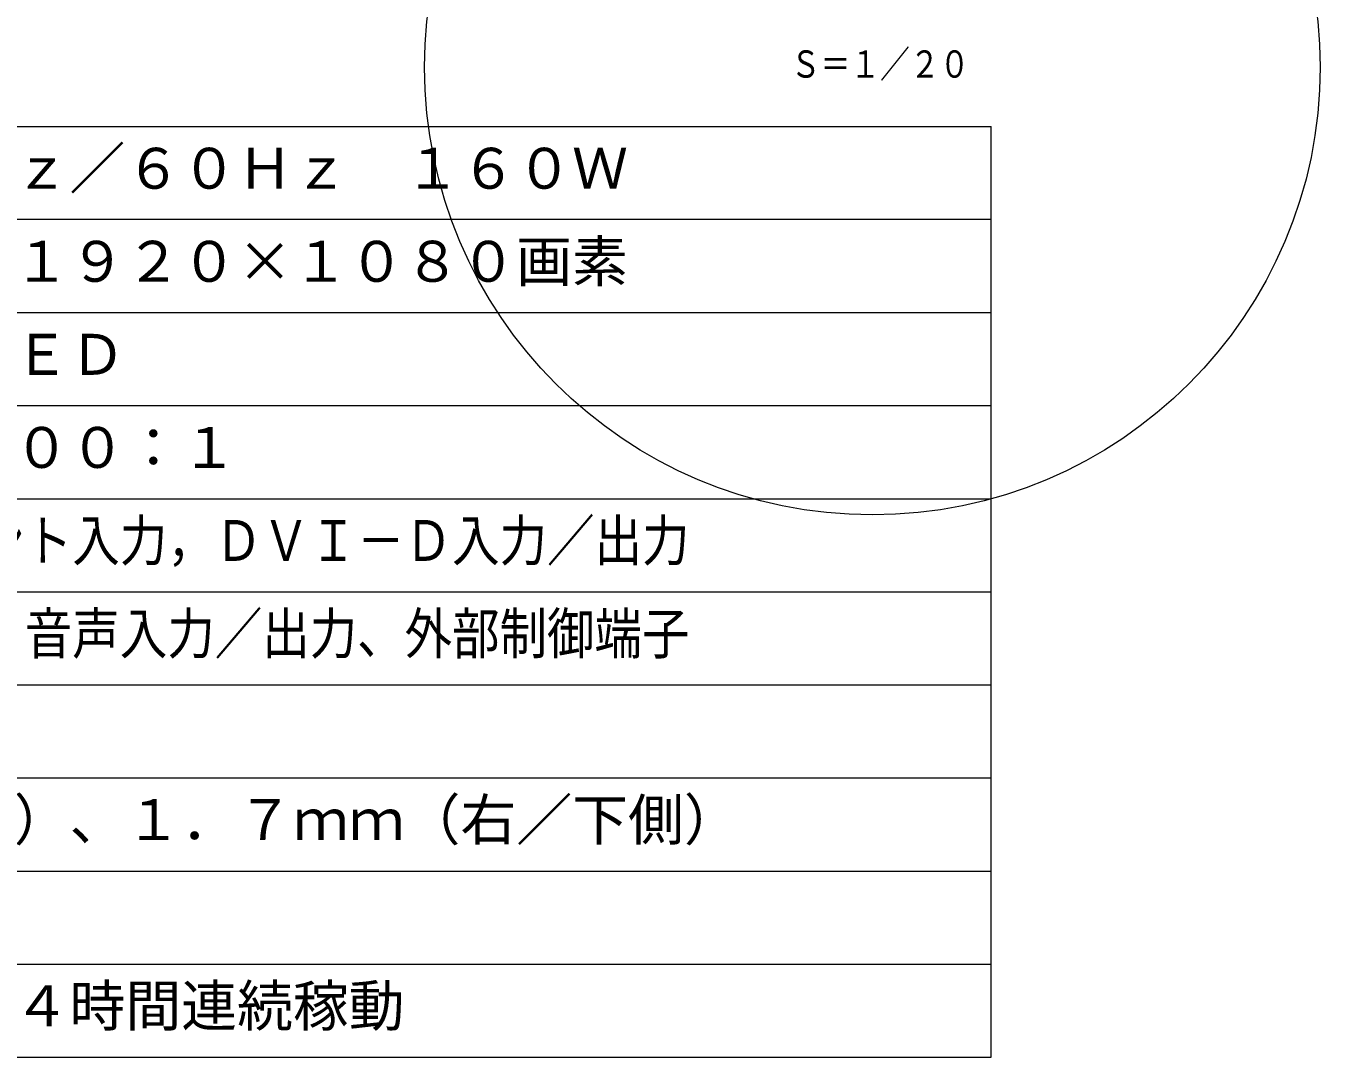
# Model space of a CAD drawing. Units: millimetres, scale not verified. Extents: x -62 to 80, y -57 to 57.
# Drawn here: x 10.7 to 80.2, y -56.5 to -1.1 of the extents above; entities that cross this region are included whole.
import ezdxf
from ezdxf.enums import TextEntityAlignment as Align

# ---------------------------------------------------------------- set-up
doc = ezdxf.new("R2010")
doc.units = ezdxf.units.MM
doc.header["$LTSCALE"] = 0.125
doc.layers.add('0-2_MOJI1', color=7, linetype='Continuous')
doc.layers.add('0-4_TOUROKU', color=7, linetype='Continuous')
doc.layers.add('0-3_WAKU', color=1, linetype='Continuous', lineweight=18)
doc.layers.add('0-6_GAIKEI', color=1, linetype='Continuous', lineweight=18)
doc.styles.add('ＭＳ ゴシック', font='')
doc.styles.get('ＭＳ ゴシック').set_extended_font_data('MS Gothic')

msp = doc.modelspace()

# ---------------------------------------------------------------- linework, layer by layer
at = {"layer": '0-3_WAKU', "color": 4}
for p, q in [((-62.4907, -6.5069), (62.5093, -6.5069)), ((62.5093, -56.5069), (62.5093, -6.5069)), ((-62.4907, -56.5069), (62.5093, -56.5069))]:
    msp.add_line(p, q, dxfattribs=at)
at = {"layer": '0-3_WAKU'}
for p, q in [((62.5093, -11.5069), (-62.4907, -11.5069)), ((62.5093, -16.5069), (-62.4907, -16.5069)), ((62.5093, -21.5069), (-62.4907, -21.5069)), ((-62.4907, -26.5069), (62.5093, -26.5069)), ((-62.4907, -31.5069), (62.5093, -31.5069)), ((-62.4907, -36.5069), (62.5093, -36.5069)), ((-62.4907, -41.5069), (62.5093, -41.5069)), ((-62.4907, -46.5069), (62.5093, -46.5069)), ((-62.4907, -51.5069), (62.5093, -51.5069))]:
    msp.add_line(p, q, dxfattribs=at)
at = {"layer": '0-6_GAIKEI'}
msp.add_circle((56.1211, -3.3213), 24.0481, dxfattribs=at)

# ---------------------------------------------------------------- texts
at = {"layer": '0-2_MOJI1', "style": 'ＭＳ ゴシック'}
for s, p in [('ＡＣ１００Ｖ\u3000５０Ｈｚ／６０Ｈｚ\u3000１６０Ｗ', (-19.9907, -10.5069)), ('４７Ｖ型\u3000１６：９\u3000１９２０×１０８０画素', (-19.9907, -15.5069)), ('ＩＰＳパネル\u3000Ｄ－ＬＥＤ', (-19.9907, -20.5069)), ('５００ｃｄ／㎡\u3000１４００：１', (-19.9907, -25.5069)), ('３．２ｍｍ（左／上側）、１．７ｍｍ（右／下側）', (-19.9907, -45.5069)), ('デイジーチェーン、２４時間連続稼動', (-19.9907, -55.5069))]:
    msp.add_text(s, height=2.199, dxfattribs=at).set_placement(p, align=Align.BOTTOM_LEFT)
at = {"layer": '0-2_MOJI1', "style": 'ＭＳ ゴシック', "width": 0.85}
for s, p in [('ビデオ入力，コンポーネント入力，ＤＶＩ－Ｄ入力／出力', (-19.9907, -30.5069)), ('ＨＤＭＩ入力、ＰＣ入力，音声入力／出力、外部制御端子', (-19.9907, -35.5069))]:
    msp.add_text(s, height=2.199, dxfattribs=at).set_placement(p, align=Align.BOTTOM_LEFT)
at = {"layer": '0-4_TOUROKU', "style": 'ＭＳ ゴシック', "width": 0.8}
msp.add_text('Ｓ＝１／２０', height=1.466, dxfattribs=at).set_placement((51.736, -4.3197), align=Align.BOTTOM_LEFT)

doc.saveas('drawing.dxf')
